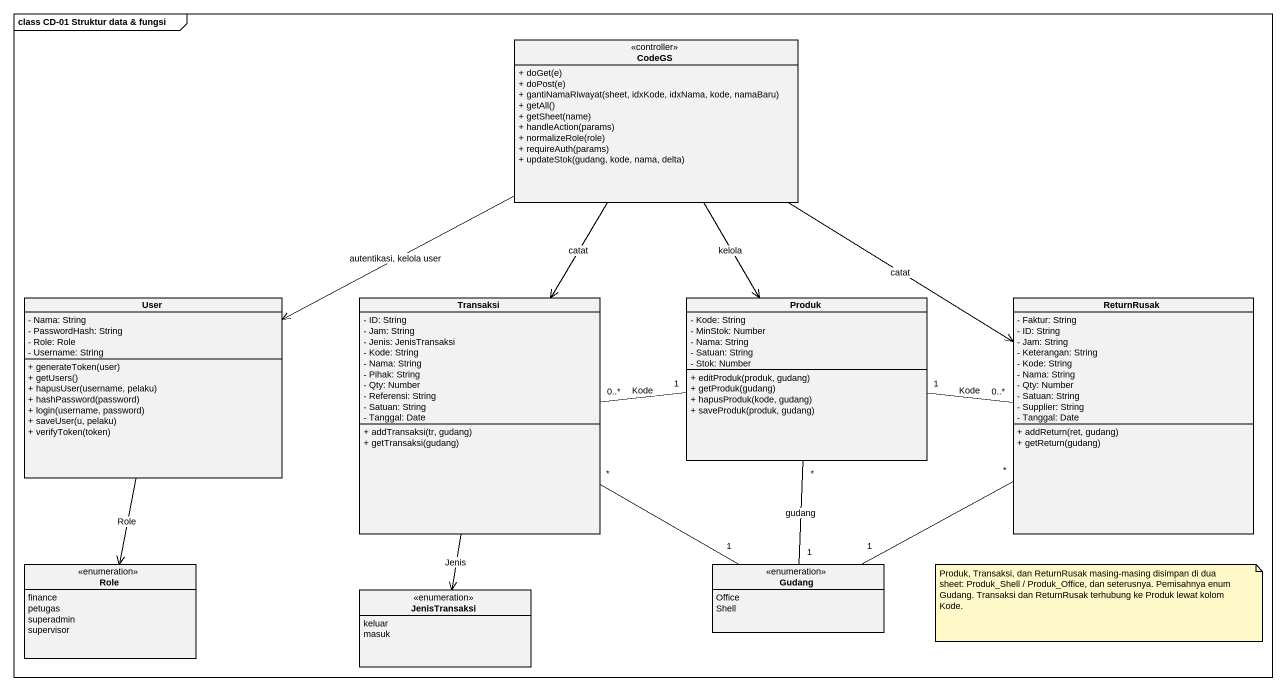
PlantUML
@startuml
mainframe class CD-01 Struktur data & fungsi
hide circle
hide empty members
skinparam classAttributeIconSize 0
class CodeGS <<controller>> {
  + doGet(e)
  + doPost(e)
  + gantiNamaRiwayat(sheet, idxKode, idxNama, kode, namaBaru)
  + getAll()
  + getSheet(name)
  + handleAction(params)
  + normalizeRole(role)
  + requireAuth(params)
  + updateStok(gudang, kode, nama, delta)
}
class User {
  - Nama: String
  - PasswordHash: String
  - Role: Role
  - Username: String
  + generateToken(user)
  + getUsers()
  + hapusUser(username, pelaku)
  + hashPassword(password)
  + login(username, password)
  + saveUser(u, pelaku)
  + verifyToken(token)
}
class Transaksi {
  - ID: String
  - Jam: String
  - Jenis: JenisTransaksi
  - Kode: String
  - Nama: String
  - Pihak: String
  - Qty: Number
  - Referensi: String
  - Satuan: String
  - Tanggal: Date
  + addTransaksi(tr, gudang)
  + getTransaksi(gudang)
}
class Produk {
  - Kode: String
  - MinStok: Number
  - Nama: String
  - Satuan: String
  - Stok: Number
  + editProduk(produk, gudang)
  + getProduk(gudang)
  + hapusProduk(kode, gudang)
  + saveProduk(produk, gudang)
}
class ReturnRusak {
  - Faktur: String
  - ID: String
  - Jam: String
  - Keterangan: String
  - Kode: String
  - Nama: String
  - Qty: Number
  - Satuan: String
  - Supplier: String
  - Tanggal: Date
  + addReturn(ret, gudang)
  + getReturn(gudang)
}
enum Role {
  finance
  petugas
  superadmin
  supervisor
}
enum Gudang {
  Office
  Shell
}
enum JenisTransaksi {
  keluar
  masuk
}
CodeGS -left-> User : autentikasi, kelola user
CodeGS --> Transaksi : catat
CodeGS --> Produk : kelola
CodeGS --> ReturnRusak : catat
User --> Role : Role
Transaksi --> JenisTransaksi : Jenis
Produk "1" -left- "0..*" Transaksi : Kode
Produk "1" -right- "0..*" ReturnRusak : Kode
Gudang "1" -left- "*" Transaksi
Gudang "1" -up- "*" Produk : gudang
Gudang "1" -right- "*" ReturnRusak
note as N1
  Produk, Transaksi, dan ReturnRusak masing-masing disimpan di dua sheet: Produk_Shell / Produk_Office, dan seterusnya. Pemisahnya enum Gudang. Transaksi dan ReturnRusak terhubung ke Produk lewat kolom Kode.
end note
@enduml
